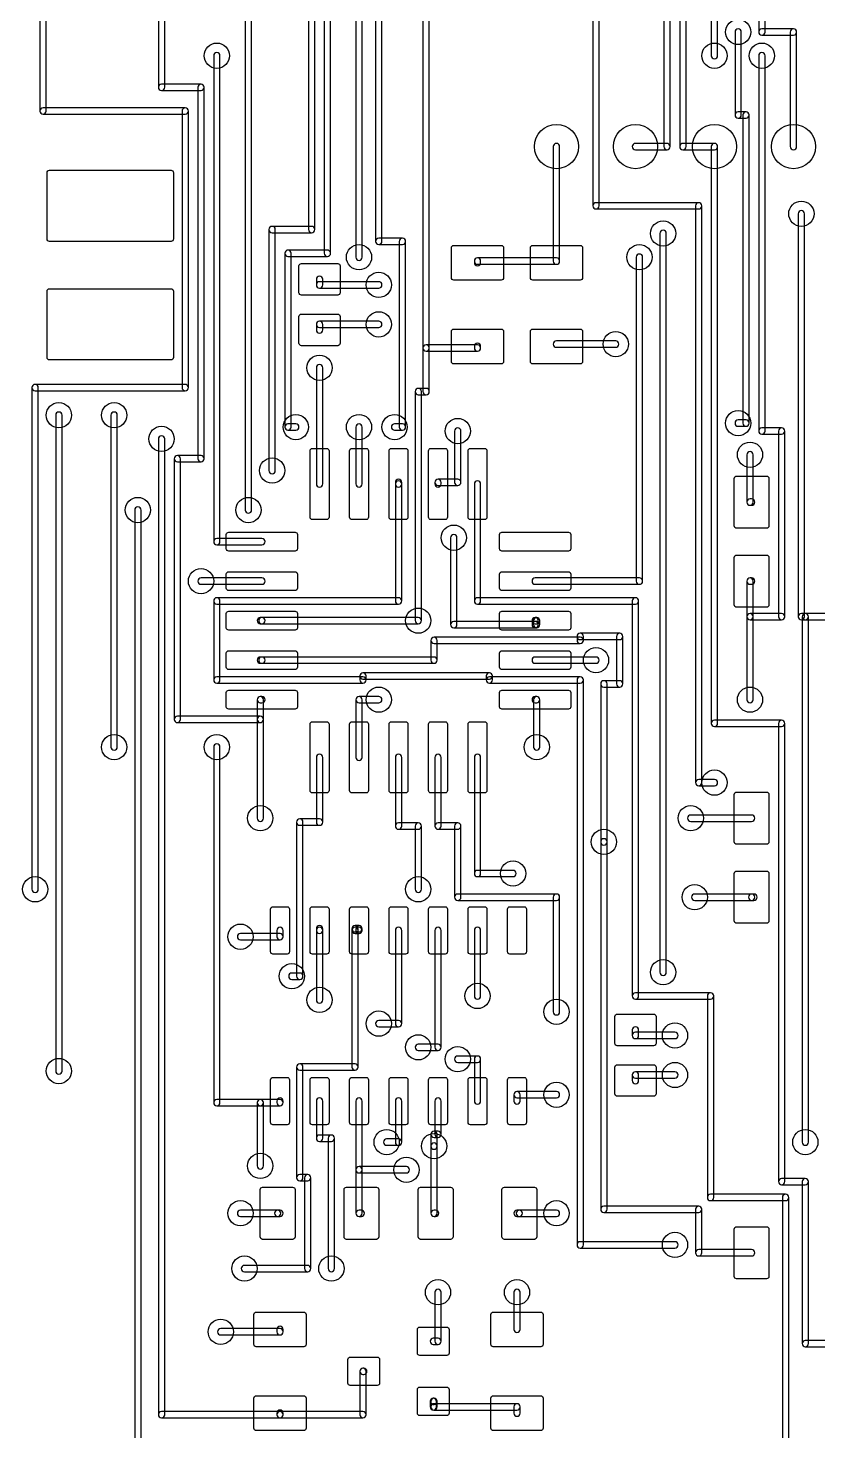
# Model space of a CAD drawing. Extents: x -76 to 77, y -191 to -76.
# Drawn here: x -11.93 to 13.47, y -159.41 to -114.31 of the extents above; entities that cross this region are included whole.
import ezdxf

# ---------------------------------------------------------------- set-up
doc = ezdxf.new("R2010")
doc.units = 0

msp = doc.modelspace()

# ---------------------------------------------------------------- linework, layer by layer
for points in [[(-1.18133, -121.678955), (-1.18133, -81.038955, 1), (-1.38458, -81.038955), (-1.38458, -121.678955, 1)], [(-0.54633, -121.170955), (-0.54633, -81.546955, 1), (-0.74958, -81.546955), (-0.74958, -121.170955, 1)], [(-2.40058, -84.340955), (-2.40058, -121.551955, 1), (-2.19733, -121.551955), (-2.19733, -84.340955, 1)], [(9.23267, -118.122955), (9.23267, -97.802955, 1), (9.02942, -97.802955), (9.02942, -118.122955, 1)], [(11.56942, -97.802955), (11.56942, -114.439955, 1), (11.77267, -114.439955), (11.77267, -97.802955, 1)], [(-4.94058, -100.342955), (-4.94058, -129.806955, 1), (-4.73733, -129.806955), (-4.73733, -100.342955, 1)], [(-2.90858, -102.882955), (-2.90858, -120.789955, 1), (-2.70533, -120.789955), (-2.70533, -102.882955, 1)], [(10.24867, -115.201955), (10.24867, -104.914955, 1), (10.04542, -104.914955), (10.04542, -115.201955, 1)], [(0.97767, -124.599955), (0.97767, -106.184955, 1), (0.77442, -106.184955), (0.77442, -124.599955, 1)], [(-7.53133, -116.217955), (-7.53133, -106.565955, 1), (-7.73458, -106.565955), (-7.73458, -116.217955, 1)], [(6.43867, -120.027955), (6.43867, -106.946955, 1), (6.23542, -106.946955), (6.23542, -120.027955, 1)], [(8.52142, -111.264955), (8.52142, -118.122955, 1), (8.72467, -118.122955), (8.72467, -111.264955, 1)], [(-11.54458, -113.042955), (-11.54458, -116.979955, 1), (-11.34133, -116.979955), (-11.34133, -113.042955, 1)], [(11.01067, -117.106955), (11.01067, -114.439955, 1), (10.80742, -114.439955), (10.80742, -117.106955, 1)], [(11.671045, -114.54158), (12.687045, -114.54158, 1), (12.687045, -114.33833), (11.671045, -114.33833, 1)], [(12.58542, -114.439955), (12.58542, -118.122955, 1), (12.78867, -118.122955), (12.78867, -114.439955, 1)], [(-5.95658, -115.201955), (-5.95658, -130.822955, 1), (-5.75333, -130.822955), (-5.75333, -115.201955, 1)], [(11.56942, -115.201955), (11.56942, -127.266955, 1), (11.77267, -127.266955), (11.77267, -115.201955, 1)], [(-6.362955, -116.11633), (-7.632955, -116.11633, 1), (-7.632955, -116.31958), (-6.362955, -116.31958, 1)], [(-6.26133, -128.155955), (-6.26133, -116.217955, 1), (-6.46458, -116.217955), (-6.46458, -128.155955, 1)], [(-11.442955, -117.08158), (-6.870955, -117.08158, 1), (-6.870955, -116.87833), (-11.442955, -116.87833, 1)], [(-6.97258, -116.979955), (-6.97258, -125.869955, 1), (-6.76933, -125.869955), (-6.76933, -116.979955, 1)], [(11.163045, -117.00533), (10.909045, -117.00533, 1), (10.909045, -117.20858), (11.163045, -117.20858, 1)], [(11.26467, -127.012955), (11.26467, -117.106955, 1), (11.06142, -117.106955), (11.06142, -127.012955, 1)], [(5.16867, -121.805955), (5.16867, -118.122955, 1), (4.96542, -118.122955), (4.96542, -121.805955, 1)], [(8.623045, -118.02133), (7.607045, -118.02133, 1), (7.607045, -118.22458), (8.623045, -118.22458, 1)], [(10.147045, -118.02133), (9.131045, -118.02133, 1), (9.131045, -118.22458), (10.147045, -118.22458, 1)], [(10.24867, -136.664955), (10.24867, -118.122955, 1), (10.04542, -118.122955), (10.04542, -136.664955, 1)], [(-11.31595, -118.96116, -0.414214), (-11.23975, -118.88496), (-7.328155, -118.88496, -0.414214), (-7.251955, -118.96116), (-7.251955, -121.094755, -0.414214), (-7.328155, -121.170955), (-11.23975, -121.170955, -0.414214), (-11.31595, -121.094755)], [(9.639045, -119.92633), (6.337045, -119.92633, 1), (6.337045, -120.12958), (9.639045, -120.12958, 1)], [(9.74067, -138.569955), (9.74067, -120.027955, 1), (9.53742, -120.027955), (9.53742, -138.569955, 1)], [(12.83942, -120.281955), (12.83942, -133.235955, 1), (13.04267, -133.235955), (13.04267, -120.281955, 1)], [(-2.806955, -120.68833), (-4.076955, -120.68833, 1), (-4.076955, -120.89158), (-2.806955, -120.89158, 1)], [(-4.17858, -120.789955), (-4.17858, -128.536955, 1), (-3.97533, -128.536955), (-3.97533, -120.789955, 1)], [(8.39442, -120.916955), (8.39442, -144.665955, 1), (8.59767, -144.665955), (8.59767, -120.916955, 1)], [(0.114045, -121.06933), (-0.647955, -121.06933, 1), (-0.647955, -121.27258), (0.11404, -121.27258, 1)], [(0.21567, -127.139955), (0.21567, -121.170955, 1), (0.01242, -121.170955), (0.01242, -127.139955, 1)], [(1.68885, -121.37416, -0.414214), (1.76505, -121.29796), (3.289045, -121.29796, -0.414214), (3.365245, -121.37416), (3.365245, -122.339355, -0.414214), (3.289045, -122.415555), (1.76505, -122.415555, -0.414214), (1.68885, -122.339355)], [(4.22885, -121.37416, -0.414214), (4.30505, -121.29796), (5.829045, -121.29796, -0.414214), (5.905245, -121.37416), (5.905245, -122.339355, -0.414214), (5.829045, -122.415555), (4.30505, -122.415555, -0.414214), (4.22885, -122.339355)], [(-2.298955, -121.45033), (-3.568955, -121.45033, 1), (-3.568955, -121.65358), (-2.298955, -121.65358, 1)], [(-3.67058, -121.551955), (-3.67058, -127.139955, 1), (-3.46733, -127.139955), (-3.46733, -121.551955, 1)], [(2.62867, -121.856755), (2.62867, -121.805955, 1), (2.42542, -121.805955), (2.42542, -121.856755, 1)], [(2.527045, -121.90758), (5.067045, -121.90758, 1), (5.067045, -121.70433), (2.527045, -121.70433, 1)], [(7.83567, -132.092955), (7.83567, -121.678955, 1), (7.63242, -121.678955), (7.63242, -132.092955, 1)], [(-3.21335, -121.95836, -0.414214), (-3.13715, -121.88216), (-1.968755, -121.88216, -0.414214), (-1.892555, -121.95836), (-1.892555, -122.821955, -0.414214), (-1.968755, -122.898155), (-3.13715, -122.898155, -0.414214), (-3.21335, -122.821955)], [(-2.45133, -122.567955), (-2.45133, -122.390155, 1), (-2.65458, -122.390155), (-2.65458, -122.567955, 1)], [(-0.647955, -122.46633), (-2.552955, -122.46633, 1), (-2.552955, -122.66958), (-0.647955, -122.66958, 1)], [(-11.31595, -122.77116, -0.414214), (-11.23975, -122.69496), (-7.328155, -122.69496, -0.414214), (-7.251955, -122.77116), (-7.251955, -124.904755, -0.414214), (-7.328155, -124.980955), (-11.23975, -124.980955, -0.414214), (-11.31595, -124.904755)], [(-3.21335, -123.58396, -0.414214), (-3.13715, -123.50776), (-1.968755, -123.50776, -0.414214), (-1.892555, -123.58396), (-1.892555, -124.447555, -0.414214), (-1.968755, -124.523755), (-3.13715, -124.523755, -0.414214), (-3.21335, -124.447555)], [(-2.45133, -124.015755), (-2.45133, -123.837955, 1), (-2.65458, -123.837955), (-2.65458, -124.015755, 1)], [(-2.552955, -123.93958), (-0.647955, -123.93958, 1), (-0.647955, -123.73633), (-2.552955, -123.73633, 1)], [(1.68885, -124.06656, -0.414214), (1.76505, -123.99036), (3.289045, -123.99036, -0.414214), (3.365245, -124.06656), (3.365245, -125.031755, -0.414214), (3.289045, -125.107955), (1.76505, -125.107955, -0.414214), (1.68885, -125.031755)], [(4.22885, -124.06656, -0.414214), (4.30505, -123.99036), (5.829045, -123.99036, -0.414214), (5.905245, -124.06656), (5.905245, -125.031755, -0.414214), (5.829045, -125.107955), (4.30505, -125.107955, -0.414214), (4.22885, -125.031755)], [(2.62867, -124.599955), (2.62867, -124.549155, 1), (2.42542, -124.549155), (2.42542, -124.599955, 1)], [(5.067045, -124.57458), (6.972045, -124.57458, 1), (6.972045, -124.37133), (5.067045, -124.37133, 1)], [(0.97767, -125.996955), (0.97767, -124.599955, 1), (0.77442, -124.599955), (0.77442, -125.996955, 1)], [(0.876045, -124.70158), (2.527045, -124.70158, 1), (2.527045, -124.49833), (0.876045, -124.49833, 1)], [(-2.45133, -128.968755), (-2.45133, -125.234955, 1), (-2.65458, -125.234955), (-2.65458, -128.968755, 1)], [(-6.870955, -125.76833), (-11.696955, -125.76833, 1), (-11.696955, -125.97158), (-6.870955, -125.97158, 1)], [(-11.79858, -125.869955), (-11.79858, -141.998955, 1), (-11.59533, -141.998955), (-11.59533, -125.869955, 1)], [(0.72367, -133.362955), (0.72367, -125.996955, 1), (0.52042, -125.996955), (0.52042, -133.362955, 1)], [(0.622045, -126.09858), (0.876045, -126.09858, 1), (0.876045, -125.89533), (0.622045, -125.89533, 1)], [(-10.83333, -147.840955), (-10.83333, -126.758955, 1), (-11.03658, -126.758955), (-11.03658, -147.840955, 1)], [(-9.05533, -137.426955), (-9.05533, -126.758955, 1), (-9.25858, -126.758955), (-9.25858, -137.426955, 1)], [(-3.568955, -127.24158), (-3.314955, -127.24158, 1), (-3.314955, -127.03833), (-3.568955, -127.03833, 1)], [(-1.38458, -127.139955), (-1.38458, -128.968755, 1), (-1.18133, -128.968755), (-1.18133, -127.139955, 1)], [(-0.139955, -127.24158), (0.114045, -127.24158, 1), (0.114045, -127.03833), (-0.139955, -127.03833, 1)], [(1.99367, -128.917955), (1.99367, -127.266955, 1), (1.79042, -127.266955), (1.79042, -128.917955, 1)], [(10.909045, -127.11458), (11.163045, -127.11458, 1), (11.163045, -126.91133), (10.909045, -126.91133, 1)], [(11.671045, -127.36858), (12.306045, -127.36858, 1), (12.306045, -127.16533), (11.671045, -127.16533, 1)], [(12.20442, -127.266955), (12.20442, -133.235955, 1), (12.40767, -133.235955), (12.40767, -127.266955, 1)], [(-7.73458, -127.520955), (-7.73458, -158.889955, 1), (-7.53133, -158.889955), (-7.53133, -127.520955, 1)], [(-7.02333, -136.537955), (-7.02333, -128.155955, 1), (-7.22658, -128.155955), (-7.22658, -136.537955, 1)], [(-7.124955, -128.25758), (-6.362955, -128.25758, 1), (-6.362955, -128.05433), (-7.124955, -128.05433, 1)], [(-2.85775, -127.90196, -0.414214), (-2.78155, -127.82576), (-2.324355, -127.82576, -0.414214), (-2.248155, -127.90196), (-2.248155, -130.035555, -0.414214), (-2.324355, -130.111755), (-2.78155, -130.111755, -0.414214), (-2.85775, -130.035555)], [(-1.58775, -127.90196, -0.414214), (-1.51155, -127.82576), (-1.054355, -127.82576, -0.414214), (-0.978155, -127.90196), (-0.978155, -130.035555, -0.414214), (-1.054355, -130.111755), (-1.51155, -130.111755, -0.414214), (-1.58775, -130.035555)], [(-0.31775, -127.90196, -0.414214), (-0.24155, -127.82576), (0.215645, -127.82576, -0.414214), (0.291845, -127.90196), (0.291845, -130.035555, -0.414214), (0.215645, -130.111755), (-0.24155, -130.111755, -0.414214), (-0.31775, -130.035555)], [(0.95225, -127.90196, -0.414214), (1.02845, -127.82576), (1.485645, -127.82576, -0.414214), (1.561845, -127.90196), (1.561845, -130.035555, -0.414214), (1.485645, -130.111755), (1.02845, -130.111755, -0.414214), (0.95225, -130.035555)], [(2.22225, -127.90196, -0.414214), (2.29845, -127.82576), (2.755645, -127.82576, -0.414214), (2.831845, -127.90196), (2.831845, -130.035555, -0.414214), (2.755645, -130.111755), (2.29845, -130.111755, -0.414214), (2.22225, -130.035555)], [(11.39167, -129.552955), (11.39167, -128.028955, 1), (11.18842, -128.028955), (11.18842, -129.552955, 1)], [(0.08867, -128.968755), (0.08867, -128.917955, 1), (-0.11458, -128.917955), (-0.11458, -128.968755, 1)], [(0.08867, -132.727955), (0.08867, -128.968755, 1), (-0.11458, -128.968755), (-0.11458, -132.727955, 1)], [(1.35867, -128.968755), (1.35867, -128.917955, 1), (1.15542, -128.917955), (1.15542, -128.968755, 1)], [(1.257045, -129.01958), (1.892045, -129.01958, 1), (1.892045, -128.81633), (1.257045, -128.81633, 1)], [(2.42542, -128.968755), (2.42542, -132.727955, 1), (2.62867, -132.727955), (2.62867, -128.968755, 1)], [(10.78205, -128.79096, -0.414214), (10.85825, -128.71476), (11.823445, -128.71476, -0.414214), (11.899645, -128.79096), (11.899645, -130.314955, -0.414214), (11.823445, -130.391155), (10.85825, -130.391155, -0.414214), (10.78205, -130.314955)], [(-8.49658, -129.806955), (-8.49658, -163.715955, 1), (-8.29333, -163.715955), (-8.29333, -129.806955, 1)], [(11.340845, -129.45133), (11.290045, -129.45133, 1), (11.290045, -129.65458), (11.340845, -129.65458, 1)], [(-5.854955, -130.92458), (-4.407155, -130.92458, 1), (-4.407155, -130.72133), (-5.854955, -130.72133, 1)], [(-5.55015, -130.59436, -0.414214), (-5.47395, -130.51816), (-3.340355, -130.51816, -0.414214), (-3.264155, -130.59436), (-3.264155, -131.051555, -0.414214), (-3.340355, -131.127755), (-5.47395, -131.127755, -0.414214), (-5.55015, -131.051555)], [(1.66342, -130.695955), (1.66342, -133.489955, 1), (1.86667, -133.489955), (1.86667, -130.695955, 1)], [(3.23825, -130.59436, -0.414214), (3.31445, -130.51816), (5.448045, -130.51816, -0.414214), (5.524245, -130.59436), (5.524245, -131.051555, -0.414214), (5.448045, -131.127755), (3.31445, -131.127755, -0.414214), (3.23825, -131.051555)], [(10.78205, -131.33096, -0.414214), (10.85825, -131.25476), (11.823445, -131.25476, -0.414214), (11.899645, -131.33096), (11.899645, -132.854955, -0.414214), (11.823445, -132.931155), (10.85825, -132.931155, -0.414214), (10.78205, -132.854955)], [(-6.362955, -132.19458), (-4.407155, -132.19458, 1), (-4.407155, -131.99133), (-6.362955, -131.99133, 1)], [(-5.55015, -131.86436, -0.414214), (-5.47395, -131.78816), (-3.340355, -131.78816, -0.414214), (-3.264155, -131.86436), (-3.264155, -132.321555, -0.414214), (-3.340355, -132.397755), (-5.47395, -132.397755, -0.414214), (-5.55015, -132.321555)], [(3.23825, -131.86436, -0.414214), (3.31445, -131.78816), (5.448045, -131.78816, -0.414214), (5.524245, -131.86436), (5.524245, -132.321555, -0.414214), (5.448045, -132.397755), (3.31445, -132.397755, -0.414214), (3.23825, -132.321555)], [(4.381245, -132.19458), (7.734045, -132.19458, 1), (7.734045, -131.99133), (4.381245, -131.99133, 1)], [(11.39167, -133.235955), (11.39167, -132.092955, 1), (11.18842, -132.092955), (11.18842, -133.235955, 1)], [(11.290045, -132.19458), (11.340845, -132.19458, 1), (11.340845, -131.99133), (11.290045, -131.99133, 1)], [(-5.75333, -135.267955), (-5.75333, -132.727955, 1), (-5.95658, -132.727955), (-5.95658, -135.267955, 1)], [(-5.854955, -132.82958), (-0.012955, -132.82958, 1), (-0.012955, -132.62633), (-5.854955, -132.62633, 1)], [(2.527045, -132.82958), (7.607045, -132.82958, 1), (7.607045, -132.62633), (2.527045, -132.62633, 1)], [(7.50542, -132.727955), (7.50542, -145.427955, 1), (7.70867, -145.427955), (7.70867, -132.727955, 1)], [(-5.55015, -133.13436, -0.414214), (-5.47395, -133.05816), (-3.340355, -133.05816, -0.414214), (-3.264155, -133.13436), (-3.264155, -133.591555, -0.414214), (-3.340355, -133.667755), (-5.47395, -133.667755, -0.414214), (-5.55015, -133.591555)], [(-4.457955, -133.46458), (-4.407155, -133.46458, 1), (-4.407155, -133.26133), (-4.457955, -133.26133, 1)], [(-4.407155, -133.46458), (0.622045, -133.46458, 1), (0.622045, -133.26133), (-4.407155, -133.26133, 1)], [(1.765045, -133.59158), (4.381245, -133.59158, 1), (4.381245, -133.38833), (1.765045, -133.38833, 1)], [(3.23825, -133.13436, -0.414214), (3.31445, -133.05816), (5.448045, -133.05816, -0.414214), (5.524245, -133.13436), (5.524245, -133.591555, -0.414214), (5.448045, -133.667755), (3.31445, -133.667755, -0.414214), (3.23825, -133.591555)], [(4.432045, -133.26133), (4.381245, -133.26133, 1), (4.381245, -133.46458), (4.432045, -133.46458, 1)], [(4.27962, -133.362955), (4.27962, -133.489955, 1), (4.48287, -133.489955), (4.48287, -133.362955, 1)], [(4.381245, -133.59158), (4.432045, -133.59158, 1), (4.432045, -133.38833), (4.381245, -133.38833, 1)], [(4.53367, -133.489955), (4.53367, -133.362955, 1), (4.33042, -133.362955), (4.33042, -133.489955, 1)], [(12.306045, -133.13433), (11.290045, -133.13433, 1), (11.290045, -133.33758), (12.306045, -133.33758, 1)], [(11.18842, -133.235955), (11.18842, -135.902955, 1), (11.39167, -135.902955), (11.39167, -133.235955, 1)], [(12.941045, -133.33758), (13.068045, -133.33758, 1), (13.068045, -133.13433), (12.941045, -133.13433, 1)], [(13.068045, -133.33758), (14.973045, -133.33758, 1), (14.973045, -133.13433), (13.068045, -133.13433, 1)], [(12.96642, -133.235955), (12.96642, -150.126955, 1), (13.16967, -150.126955), (13.16967, -133.235955, 1)], [(5.829045, -133.89633), (1.130045, -133.89633, 1), (1.130045, -134.09958), (5.829045, -134.09958, 1)], [(1.02842, -133.997955), (1.02842, -134.632955, 1), (1.23167, -134.632955), (1.23167, -133.997955, 1)], [(7.099045, -133.76933), (5.829045, -133.76933, 1), (5.829045, -133.97258), (7.099045, -133.97258, 1)], [(5.72742, -133.870955), (5.72742, -133.997955, 1), (5.93067, -133.997955), (5.93067, -133.870955, 1)], [(7.20067, -135.394955), (7.20067, -133.870955, 1), (6.99742, -133.870955), (6.99742, -135.394955, 1)], [(-5.55015, -134.40436, -0.414214), (-5.47395, -134.32816), (-3.340355, -134.32816, -0.414214), (-3.264155, -134.40436), (-3.264155, -134.861555, -0.414214), (-3.340355, -134.937755), (-5.47395, -134.937755, -0.414214), (-5.55015, -134.861555)], [(3.23825, -134.40436, -0.414214), (3.31445, -134.32816), (5.448045, -134.32816, -0.414214), (5.524245, -134.40436), (5.524245, -134.861555, -0.414214), (5.448045, -134.937755), (3.31445, -134.937755, -0.414214), (3.23825, -134.861555)], [(-4.407155, -134.53133), (-4.457955, -134.53133, 1), (-4.457955, -134.73458), (-4.407155, -134.73458, 1)], [(1.130045, -134.53133), (-4.407155, -134.53133, 1), (-4.407155, -134.73458), (1.130045, -134.73458, 1)], [(4.381245, -134.73458), (6.337045, -134.73458, 1), (6.337045, -134.53133), (4.381245, -134.53133, 1)], [(-1.155955, -135.16633), (-5.854955, -135.16633, 1), (-5.854955, -135.36958), (-1.155955, -135.36958, 1)], [(2.908045, -135.03933), (-1.155955, -135.03933, 1), (-1.155955, -135.24258), (2.908045, -135.24258, 1)], [(-1.25758, -135.140955), (-1.25758, -135.267955, 1), (-1.05433, -135.267955), (-1.05433, -135.140955, 1)], [(3.00967, -135.267955), (3.00967, -135.140955, 1), (2.80642, -135.140955), (2.80642, -135.267955, 1)], [(5.829045, -135.16633), (2.908045, -135.16633, 1), (2.908045, -135.36958), (5.829045, -135.36958, 1)], [(5.93067, -153.428955), (5.93067, -135.267955, 1), (5.72742, -135.267955), (5.72742, -153.428955, 1)], [(-5.55015, -135.67436, -0.414214), (-5.47395, -135.59816), (-3.340355, -135.59816, -0.414214), (-3.264155, -135.67436), (-3.264155, -136.131555, -0.414214), (-3.340355, -136.207755), (-5.47395, -136.207755, -0.414214), (-5.55015, -136.131555)], [(3.23825, -135.67436, -0.414214), (3.31445, -135.59816), (5.448045, -135.59816, -0.414214), (5.524245, -135.67436), (5.524245, -136.131555, -0.414214), (5.448045, -136.207755), (3.31445, -136.207755, -0.414214), (3.23825, -136.131555)], [(6.69267, -140.474955), (6.69267, -135.394955, 1), (6.48942, -135.394955), (6.48942, -140.474955, 1)], [(6.591045, -135.49658), (7.099045, -135.49658, 1), (7.099045, -135.29333), (6.591045, -135.29333, 1)], [(-4.407155, -135.80133), (-4.457955, -135.80133, 1), (-4.457955, -136.00458), (-4.407155, -136.00458, 1)], [(-4.55958, -135.902955), (-4.55958, -136.537955, 1), (-4.35633, -136.537955), (-4.35633, -135.902955, 1)], [(-1.18133, -137.757155), (-1.18133, -135.902955, 1), (-1.38458, -135.902955), (-1.38458, -137.757155, 1)], [(-1.282955, -136.00458), (-0.647955, -136.00458, 1), (-0.647955, -135.80133), (-1.282955, -135.80133, 1)], [(4.381245, -136.00458), (4.432045, -136.00458, 1), (4.432045, -135.80133), (4.381245, -135.80133, 1)], [(4.33042, -135.902955), (4.33042, -137.426955, 1), (4.53367, -137.426955), (4.53367, -135.902955, 1)], [(-4.457955, -136.43633), (-7.124955, -136.43633, 1), (-7.124955, -136.63958), (-4.457955, -136.63958, 1)], [(-4.55958, -136.537955), (-4.55958, -139.712955, 1), (-4.35633, -139.712955), (-4.35633, -136.537955, 1)], [(-2.85775, -136.69036, -0.414214), (-2.78155, -136.61416), (-2.324355, -136.61416, -0.414214), (-2.248155, -136.69036), (-2.248155, -138.823955, -0.414214), (-2.324355, -138.900155), (-2.78155, -138.900155, -0.414214), (-2.85775, -138.823955)], [(-1.58775, -136.69036, -0.414214), (-1.51155, -136.61416), (-1.054355, -136.61416, -0.414214), (-0.978155, -136.69036), (-0.978155, -138.823955, -0.414214), (-1.054355, -138.900155), (-1.51155, -138.900155, -0.414214), (-1.58775, -138.823955)], [(-0.31775, -136.69036, -0.414214), (-0.24155, -136.61416), (0.215645, -136.61416, -0.414214), (0.291845, -136.69036), (0.291845, -138.823955, -0.414214), (0.215645, -138.900155), (-0.24155, -138.900155, -0.414214), (-0.31775, -138.823955)], [(0.95225, -136.69036, -0.414214), (1.02845, -136.61416), (1.485645, -136.61416, -0.414214), (1.561845, -136.69036), (1.561845, -138.823955, -0.414214), (1.485645, -138.900155), (1.02845, -138.900155, -0.414214), (0.95225, -138.823955)], [(2.22225, -136.69036, -0.414214), (2.29845, -136.61416), (2.755645, -136.61416, -0.414214), (2.831845, -136.69036), (2.831845, -138.823955, -0.414214), (2.755645, -138.900155), (2.29845, -138.900155, -0.414214), (2.22225, -138.823955)], [(12.306045, -136.56333), (10.147045, -136.56333, 1), (10.147045, -136.76658), (12.306045, -136.76658, 1)], [(12.40767, -151.396955), (12.40767, -136.664955, 1), (12.20442, -136.664955), (12.20442, -151.396955, 1)], [(-5.75333, -148.856955), (-5.75333, -137.426955, 1), (-5.95658, -137.426955), (-5.95658, -148.856955, 1)], [(-2.65458, -137.757155), (-2.65458, -139.839955, 1), (-2.45133, -139.839955), (-2.45133, -137.757155, 1)], [(-0.11458, -137.757155), (-0.11458, -139.966955, 1), (0.08867, -139.966955), (0.08867, -137.757155, 1)], [(1.35867, -139.966955), (1.35867, -137.757155, 1), (1.15542, -137.757155), (1.15542, -139.966955, 1)], [(2.42542, -137.757155), (2.42542, -141.490955, 1), (2.62867, -141.490955), (2.62867, -137.757155, 1)], [(10.147045, -138.46833), (9.639045, -138.46833, 1), (9.639045, -138.67158), (10.147045, -138.67158, 1)], [(10.78205, -138.95096, -0.414214), (10.85825, -138.87476), (11.823445, -138.87476, -0.414214), (11.899645, -138.95096), (11.899645, -140.474955, -0.414214), (11.823445, -140.551155), (10.85825, -140.551155, -0.414214), (10.78205, -140.474955)], [(-2.552955, -139.73833), (-3.187955, -139.73833, 1), (-3.187955, -139.94158), (-2.552955, -139.94158, 1)], [(-3.28958, -139.839955), (-3.28958, -144.792955, 1), (-3.08633, -144.792955), (-3.08633, -139.839955, 1)], [(11.340845, -139.61133), (9.385045, -139.61133, 1), (9.385045, -139.81458), (11.340845, -139.81458, 1)], [(-0.012955, -140.06858), (0.622045, -140.06858, 1), (0.622045, -139.86533), (-0.012955, -139.86533, 1)], [(0.52042, -139.966955), (0.52042, -141.998955, 1), (0.72367, -141.998955), (0.72367, -139.966955, 1)], [(1.892045, -139.86533), (1.257045, -139.86533, 1), (1.257045, -140.06858), (1.892045, -140.06858, 1)], [(1.99367, -142.252955), (1.99367, -139.966955, 1), (1.79042, -139.966955), (1.79042, -142.252955, 1)], [(6.69267, -152.285955), (6.69267, -140.474955, 1), (6.48942, -140.474955), (6.48942, -152.285955, 1)], [(2.527045, -141.59258), (3.670045, -141.59258, 1), (3.670045, -141.38933), (2.527045, -141.38933, 1)], [(10.78205, -141.49096, -0.414214), (10.85825, -141.41476), (11.823445, -141.41476, -0.414214), (11.899645, -141.49096), (11.899645, -143.014955, -0.414214), (11.823445, -143.091155), (10.85825, -143.091155, -0.414214), (10.78205, -143.014955)], [(5.067045, -142.15133), (1.892045, -142.15133, 1), (1.892045, -142.35458), (5.067045, -142.35458, 1)], [(5.16867, -145.935955), (5.16867, -142.252955, 1), (4.96542, -142.252955), (4.96542, -145.935955, 1)], [(9.512045, -142.35458), (11.340845, -142.35458, 1), (11.340845, -142.15133), (9.512045, -142.15133, 1)], [(11.340845, -142.35458), (11.417045, -142.35458, 1), (11.417045, -142.15133), (11.340845, -142.15133, 1)], [(-4.12775, -142.63396, -0.414214), (-4.05155, -142.55776), (-3.594355, -142.55776, -0.414214), (-3.518155, -142.63396), (-3.518155, -144.005555, -0.414214), (-3.594355, -144.081755), (-4.05155, -144.081755, -0.414214), (-4.12775, -144.005555)], [(-2.85775, -142.63396, -0.414214), (-2.78155, -142.55776), (-2.324355, -142.55776, -0.414214), (-2.248155, -142.63396), (-2.248155, -144.005555, -0.414214), (-2.324355, -144.081755), (-2.78155, -144.081755, -0.414214), (-2.85775, -144.005555)], [(-1.58775, -142.63396, -0.414214), (-1.51155, -142.55776), (-1.054355, -142.55776, -0.414214), (-0.978155, -142.63396), (-0.978155, -144.005555, -0.414214), (-1.054355, -144.081755), (-1.51155, -144.081755, -0.414214), (-1.58775, -144.005555)], [(-0.31775, -142.63396, -0.414214), (-0.24155, -142.55776), (0.215645, -142.55776, -0.414214), (0.291845, -142.63396), (0.291845, -144.005555, -0.414214), (0.215645, -144.081755), (-0.24155, -144.081755, -0.414214), (-0.31775, -144.005555)], [(0.95225, -142.63396, -0.414214), (1.02845, -142.55776), (1.485645, -142.55776, -0.414214), (1.561845, -142.63396), (1.561845, -144.005555, -0.414214), (1.485645, -144.081755), (1.02845, -144.081755, -0.414214), (0.95225, -144.005555)], [(2.22225, -142.63396, -0.414214), (2.29845, -142.55776), (2.755645, -142.55776, -0.414214), (2.831845, -142.63396), (2.831845, -144.005555, -0.414214), (2.755645, -144.081755), (2.29845, -144.081755, -0.414214), (2.22225, -144.005555)], [(3.49225, -142.63396, -0.414214), (3.56845, -142.55776), (4.025645, -142.55776, -0.414214), (4.101845, -142.63396), (4.101845, -144.005555, -0.414214), (4.025645, -144.081755), (3.56845, -144.081755, -0.414214), (3.49225, -144.005555)], [(-3.72133, -143.522955), (-3.72133, -143.319755, 1), (-3.92458, -143.319755), (-3.92458, -143.522955, 1)], [(-2.45133, -143.319755), (-2.45133, -143.268955, 1), (-2.65458, -143.268955), (-2.65458, -143.319755, 1)], [(-2.45133, -145.554955), (-2.45133, -143.319755, 1), (-2.65458, -143.319755), (-2.65458, -145.554955, 1)], [(-1.30833, -143.319755), (-1.30833, -143.268955, 1), (-1.51158, -143.268955), (-1.51158, -143.319755, 1)], [(-1.409955, -143.37058), (-1.282955, -143.37058, 1), (-1.282955, -143.16733), (-1.409955, -143.16733, 1)], [(-1.30833, -147.713955), (-1.30833, -143.319755, 1), (-1.51158, -143.319755), (-1.51158, -147.713955, 1)], [(-1.282955, -143.21813), (-1.409955, -143.21813, 1), (-1.409955, -143.42138), (-1.282955, -143.42138, 1)], [(-1.38458, -143.268955), (-1.38458, -143.319755, 1), (-1.18133, -143.319755), (-1.18133, -143.268955, 1)], [(-0.11458, -143.319755), (-0.11458, -146.316955, 1), (0.08867, -146.316955), (0.08867, -143.319755, 1)], [(1.15542, -143.319755), (1.15542, -147.078955, 1), (1.35867, -147.078955), (1.35867, -143.319755, 1)], [(2.62867, -145.427955), (2.62867, -143.319755, 1), (2.42542, -143.319755), (2.42542, -145.427955, 1)], [(-5.092955, -143.62458), (-3.822955, -143.62458, 1), (-3.822955, -143.42133), (-5.092955, -143.42133, 1)], [(-3.187955, -144.69133), (-3.441955, -144.69133, 1), (-3.441955, -144.89458), (-3.187955, -144.89458, 1)], [(7.607045, -145.52958), (10.020045, -145.52958, 1), (10.020045, -145.32633), (7.607045, -145.32633, 1)], [(9.91842, -145.427955), (9.91842, -151.904955, 1), (10.12167, -151.904955), (10.12167, -145.427955, 1)], [(6.94665, -146.08836, -0.414214), (7.02285, -146.01216), (8.191245, -146.01216, -0.414214), (8.267445, -146.08836), (8.267445, -146.951955, -0.414214), (8.191245, -147.028155), (7.02285, -147.028155, -0.414214), (6.94665, -146.951955)], [(-0.01295, -146.21533), (-0.647955, -146.21533, 1), (-0.647955, -146.41858), (-0.012955, -146.41858, 1)], [(7.50542, -146.520155), (7.50542, -146.697955, 1), (7.70867, -146.697955), (7.70867, -146.520155, 1)], [(1.257045, -146.97733), (0.622045, -146.97733, 1), (0.622045, -147.18058), (1.257045, -147.18058, 1)], [(7.607045, -146.79958), (8.877045, -146.79958, 1), (8.877045, -146.59633), (7.607045, -146.59633, 1)], [(2.527045, -147.35833), (1.892045, -147.35833, 1), (1.892045, -147.56158), (2.527045, -147.56158, 1)], [(2.62867, -148.806155), (2.62867, -147.459955, 1), (2.42542, -147.459955), (2.42542, -148.806155, 1)], [(-3.08633, -151.269955), (-3.08633, -147.713955, 1), (-3.28958, -147.713955), (-3.28958, -151.269955, 1)], [(-3.187955, -147.81558), (-1.409955, -147.81558, 1), (-1.409955, -147.61233), (-3.187955, -147.61233, 1)], [(6.94665, -147.71396, -0.414214), (7.02285, -147.63776), (8.191245, -147.63776, -0.414214), (8.267445, -147.71396), (8.267445, -148.577555, -0.414214), (8.191245, -148.653755), (7.02285, -148.653755, -0.414214), (6.94665, -148.577555)], [(8.877045, -147.86633), (7.607045, -147.86633, 1), (7.607045, -148.06958), (8.877045, -148.06958, 1)], [(7.50542, -147.967955), (7.50542, -148.145755, 1), (7.70867, -148.145755), (7.70867, -147.967955, 1)], [(-4.12775, -148.12036, -0.414214), (-4.05155, -148.04416), (-3.594355, -148.04416, -0.414214), (-3.518155, -148.12036), (-3.518155, -149.491955, -0.414214), (-3.594355, -149.568155), (-4.05155, -149.568155, -0.414214), (-4.12775, -149.491955)], [(-2.85775, -148.12036, -0.414214), (-2.78155, -148.04416), (-2.324355, -148.04416, -0.414214), (-2.248155, -148.12036), (-2.248155, -149.491955, -0.414214), (-2.324355, -149.568155), (-2.78155, -149.568155, -0.414214), (-2.85775, -149.491955)], [(-1.58775, -148.12036, -0.414214), (-1.51155, -148.04416), (-1.054355, -148.04416, -0.414214), (-0.978155, -148.12036), (-0.978155, -149.491955, -0.414214), (-1.054355, -149.568155), (-1.51155, -149.568155, -0.414214), (-1.58775, -149.491955)], [(-0.31775, -148.12036, -0.414214), (-0.24155, -148.04416), (0.215645, -148.04416, -0.414214), (0.291845, -148.12036), (0.291845, -149.491955, -0.414214), (0.215645, -149.568155), (-0.24155, -149.568155, -0.414214), (-0.31775, -149.491955)], [(0.95225, -148.12036, -0.414214), (1.02845, -148.04416), (1.485645, -148.04416, -0.414214), (1.561845, -148.12036), (1.561845, -149.491955, -0.414214), (1.485645, -149.568155), (1.02845, -149.568155, -0.414214), (0.95225, -149.491955)], [(2.22225, -148.12036, -0.414214), (2.29845, -148.04416), (2.755645, -148.04416, -0.414214), (2.831845, -148.12036), (2.831845, -149.491955, -0.414214), (2.755645, -149.568155), (2.29845, -149.568155, -0.414214), (2.22225, -149.491955)], [(3.49225, -148.12036, -0.414214), (3.56845, -148.04416), (4.025645, -148.04416, -0.414214), (4.101845, -148.12036), (4.101845, -149.491955, -0.414214), (4.025645, -149.568155), (3.56845, -149.568155, -0.414214), (3.49225, -149.491955)], [(-4.457955, -148.75533), (-5.854955, -148.75533, 1), (-5.854955, -148.95858), (-4.457955, -148.95858, 1)], [(-4.35633, -150.888955), (-4.35633, -148.856955, 1), (-4.55958, -148.856955), (-4.55958, -150.888955, 1)], [(-3.822955, -148.75533), (-4.457955, -148.75533, 1), (-4.457955, -148.95858), (-3.822955, -148.95858, 1)], [(-3.92458, -148.806155), (-3.92458, -148.856955, 1), (-3.72133, -148.856955), (-3.72133, -148.806155, 1)], [(-2.45133, -149.999955), (-2.45133, -148.806155, 1), (-2.65458, -148.806155), (-2.65458, -149.999955, 1)], [(-1.18133, -151.015955), (-1.18133, -148.806155, 1), (-1.38458, -148.806155), (-1.38458, -151.015955, 1)], [(-0.11458, -148.806155), (-0.11458, -150.126955, 1), (0.08867, -150.126955), (0.08867, -148.806155, 1)], [(1.15542, -148.806155), (1.15542, -149.872955, 1), (1.35867, -149.872955), (1.35867, -148.806155, 1)], [(5.067045, -148.50133), (3.797045, -148.50133, 1), (3.797045, -148.70458), (5.067045, -148.70458, 1)], [(3.69542, -148.602955), (3.69542, -148.806155, 1), (3.89867, -148.806155), (3.89867, -148.602955, 1)], [(-2.171955, -149.89833), (-2.552955, -149.89833, 1), (-2.552955, -150.10158), (-2.171955, -150.10158, 1)], [(-2.07033, -154.190955), (-2.07033, -149.999955, 1), (-2.27358, -149.999955), (-2.27358, -154.190955, 1)], [(-0.01295, -150.02533), (-0.393955, -150.02533, 1), (-0.393955, -150.22858), (-0.012955, -150.22858, 1)], [(1.257045, -149.77133), (1.130045, -149.77133, 1), (1.130045, -149.97458), (1.257045, -149.97458, 1)], [(1.02842, -149.872955), (1.02842, -150.253955, 1), (1.23167, -150.253955), (1.23167, -149.872955, 1)], [(1.02842, -150.253955), (1.02842, -152.412955, 1), (1.23167, -152.412955), (1.23167, -150.253955, 1)], [(0.241045, -150.91433), (-1.282955, -150.91433, 1), (-1.282955, -151.11758), (0.241045, -151.11758, 1)], [(-1.38458, -151.015955), (-1.38458, -152.412955, 1), (-1.18133, -152.412955), (-1.18133, -151.015955, 1)], [(-2.933955, -151.16833), (-3.187955, -151.16833, 1), (-3.187955, -151.37158), (-2.933955, -151.37158, 1)], [(-2.83233, -154.190955), (-2.83233, -151.269955, 1), (-3.03558, -151.269955), (-3.03558, -154.190955, 1)], [(13.068045, -151.29533), (12.306045, -151.29533, 1), (12.306045, -151.49858), (13.068045, -151.49858, 1)], [(13.16967, -156.603955), (13.16967, -151.396955, 1), (12.96642, -151.396955), (12.96642, -156.603955, 1)], [(-4.45795, -151.65096, -0.414214), (-4.38175, -151.57476), (-3.416555, -151.57476, -0.414214), (-3.340355, -151.65096), (-3.340355, -153.174955, -0.414214), (-3.416555, -153.251155), (-4.38175, -153.251155, -0.414214), (-4.45795, -153.174955)], [(-1.76555, -151.65096, -0.414214), (-1.68935, -151.57476), (-0.724155, -151.57476, -0.414214), (-0.647955, -151.65096), (-0.647955, -153.174955, -0.414214), (-0.724155, -153.251155), (-1.68935, -153.251155, -0.414214), (-1.76555, -153.174955)], [(0.62205, -151.65096, -0.414214), (0.69825, -151.57476), (1.663445, -151.57476, -0.414214), (1.739645, -151.65096), (1.739645, -153.174955, -0.414214), (1.663445, -153.251155), (0.69825, -153.251155, -0.414214), (0.62205, -153.174955)], [(3.31445, -151.65096, -0.414214), (3.39065, -151.57476), (4.355845, -151.57476, -0.414214), (4.432045, -151.65096), (4.432045, -153.174955, -0.414214), (4.355845, -153.251155), (3.39065, -153.251155, -0.414214), (3.31445, -153.174955)], [(10.020045, -152.00658), (12.433045, -152.00658, 1), (12.433045, -151.80333), (10.020045, -151.80333, 1)], [(12.33142, -151.904955), (12.33142, -162.953955, 1), (12.53467, -162.953955), (12.53467, -151.904955, 1)], [(-5.092955, -152.51458), (-3.899155, -152.51458, 1), (-3.899155, -152.31133), (-5.092955, -152.31133, 1)], [(-3.899155, -152.51458), (-3.822955, -152.51458, 1), (-3.822955, -152.31133), (-3.899155, -152.31133, 1)], [(-1.282955, -152.51458), (-1.206755, -152.51458, 1), (-1.206755, -152.31133), (-1.282955, -152.31133, 1)], [(1.130045, -152.51458), (1.180845, -152.51458, 1), (1.180845, -152.31133), (1.130045, -152.31133, 1)], [(3.797045, -152.51458), (3.873245, -152.51458, 1), (3.873245, -152.31133), (3.797045, -152.31133, 1)], [(3.873245, -152.51458), (5.067045, -152.51458, 1), (5.067045, -152.31133), (3.873245, -152.31133, 1)], [(9.639045, -152.18433), (6.591045, -152.18433, 1), (6.591045, -152.38758), (9.639045, -152.38758, 1)], [(9.74067, -153.682955), (9.74067, -152.285955, 1), (9.53742, -152.285955), (9.53742, -153.682955, 1)], [(10.78205, -152.92096, -0.414214), (10.85825, -152.84476), (11.823445, -152.84476, -0.414214), (11.899645, -152.92096), (11.899645, -154.444955, -0.414214), (11.823445, -154.521155), (10.85825, -154.521155, -0.414214), (10.78205, -154.444955)], [(8.877045, -153.32733), (5.829045, -153.32733, 1), (5.829045, -153.53058), (8.877045, -153.53058, 1)], [(11.340845, -153.58133), (9.639045, -153.58133, 1), (9.639045, -153.78458), (11.340845, -153.78458, 1)], [(-4.965955, -154.29258), (-2.933955, -154.29258, 1), (-2.933955, -154.08933), (-4.965955, -154.08933, 1)], [(1.15542, -154.952955), (1.15542, -156.527755, 1), (1.35867, -156.527755), (1.35867, -154.952955, 1)], [(3.69542, -154.952955), (3.69542, -156.146755, 1), (3.89867, -156.146755), (3.89867, -154.952955, 1)], [(-4.66115, -155.66416, -0.414214), (-4.58495, -155.58796), (-3.060955, -155.58796, -0.414214), (-2.984755, -155.66416), (-2.984755, -156.629355, -0.414214), (-3.060955, -156.705555), (-4.58495, -156.705555, -0.414214), (-4.66115, -156.629355)], [(2.95885, -155.66416, -0.414214), (3.03505, -155.58796), (4.559045, -155.58796, -0.414214), (4.635245, -155.66416), (4.635245, -156.629355, -0.414214), (4.559045, -156.705555), (3.03505, -156.705555, -0.414214), (2.95885, -156.629355)], [(-3.822955, -156.12133), (-5.727955, -156.12133, 1), (-5.727955, -156.32458), (-3.822955, -156.32458, 1)], [(-3.92458, -156.146755), (-3.92458, -156.222955, 1), (-3.72133, -156.222955), (-3.72133, -156.146755, 1)], [(0.59665, -156.14676, -0.414214), (0.67285, -156.07056), (1.536445, -156.07056, -0.414214), (1.612645, -156.14676), (1.612645, -156.908755, -0.414214), (1.536445, -156.984955), (0.67285, -156.984955, -0.414214), (0.59665, -156.908755)], [(1.257045, -156.42613), (1.104645, -156.42613, 1), (1.104645, -156.62938), (1.257045, -156.62938, 1)], [(19.672045, -156.50233), (13.068045, -156.50233, 1), (13.068045, -156.70558), (19.672045, -156.70558, 1)], [(-1.63855, -157.11196, -0.414214), (-1.56235, -157.03576), (-0.698755, -157.03576, -0.414214), (-0.622555, -157.11196), (-0.622555, -157.873955, -0.414214), (-0.698755, -157.950155), (-1.56235, -157.950155, -0.414214), (-1.63855, -157.873955)], [(-1.05433, -158.889955), (-1.05433, -157.492955, 1), (-1.25758, -157.492955), (-1.25758, -158.889955, 1)], [(-1.155955, -157.59458), (-1.130555, -157.59458, 1), (-1.130555, -157.39133), (-1.155955, -157.39133, 1)], [(-4.66115, -158.35656, -0.414214), (-4.58495, -158.28036), (-3.060955, -158.28036, -0.414214), (-2.984755, -158.35656), (-2.984755, -159.321755, -0.414214), (-3.060955, -159.397955), (-4.58495, -159.397955, -0.414214), (-4.66115, -159.321755)], [(0.59665, -158.07716, -0.414214), (0.67285, -158.00096), (1.536445, -158.00096, -0.414214), (1.612645, -158.07716), (1.612645, -158.839155, -0.414214), (1.536445, -158.915355), (0.67285, -158.915355, -0.414214), (0.59665, -158.839155)], [(2.95885, -158.35656, -0.414214), (3.03505, -158.28036), (4.559045, -158.28036, -0.414214), (4.635245, -158.35656), (4.635245, -159.321755, -0.414214), (4.559045, -159.397955), (3.03505, -159.397955, -0.414214), (2.95885, -159.321755)], [(-3.92458, -158.839155), (-3.92458, -158.889955, 1), (-3.72133, -158.889955), (-3.72133, -158.839155, 1)], [(1.130045, -158.35653), (1.104645, -158.35653, 1), (1.104645, -158.55978), (1.130045, -158.55978, 1)], [(1.00302, -158.458155), (1.00302, -158.635955, 1), (1.20627, -158.635955), (1.20627, -158.458155, 1)], [(1.23167, -158.635955), (1.23167, -158.458155, 1), (1.02842, -158.458155), (1.02842, -158.635955, 1)], [(3.797045, -158.53433), (1.130045, -158.53433, 1), (1.130045, -158.73758), (3.797045, -158.73758, 1)], [(3.89867, -158.839155), (3.89867, -158.635955, 1), (3.69542, -158.635955), (3.69542, -158.839155, 1)], [(-7.632955, -158.99158), (-3.822955, -158.99158, 1), (-3.822955, -158.78833), (-7.632955, -158.78833, 1)], [(-3.822955, -158.99158), (-1.155955, -158.99158, 1), (-1.155955, -158.78833), (-3.822955, -158.78833, 1)]]:
    msp.add_lwpolyline(points, format="xyb", close=True)
for centre, radius in [((10.909045, -114.439955), 0.4064), ((-5.854955, -115.201955), 0.4064), ((10.147045, -115.201955), 0.4064), ((11.671045, -115.201955), 0.4064), ((5.067045, -118.122955), 0.7112), ((7.607045, -118.122955), 0.7112), ((10.147045, -118.122955), 0.7112), ((12.687045, -118.122955), 0.7112), ((12.941045, -120.281955), 0.4064), ((8.496045, -120.916955), 0.4064), ((-1.282955, -121.678955), 0.4064), ((7.734045, -121.678955), 0.4064), ((-0.647955, -122.567955), 0.4064), ((-0.647955, -123.837955), 0.4064), ((6.972045, -124.472955), 0.4064), ((-2.552955, -125.234955), 0.4064), ((-10.934955, -126.758955), 0.4064), ((-9.156955, -126.758955), 0.4064), ((10.909045, -127.012955), 0.4064), ((-7.632955, -127.520955), 0.4064), ((-3.314955, -127.139955), 0.4064), ((-1.282955, -127.139955), 0.4064), ((-0.139955, -127.139955), 0.4064), ((1.892045, -127.266955), 0.4064), ((11.290045, -128.028955), 0.4064), ((-4.076955, -128.536955), 0.4064), ((-8.394955, -129.806955), 0.4064), ((-4.838955, -129.806955), 0.4064), ((1.765045, -130.695955), 0.4064), ((-6.362955, -132.092955), 0.4064), ((0.622045, -133.362955), 0.4064), ((6.337045, -134.632955), 0.4064), ((-0.647955, -135.902955), 0.4064), ((11.290045, -135.902955), 0.4064), ((-9.156955, -137.426955), 0.4064), ((-5.854955, -137.426955), 0.4064), ((4.432045, -137.426955), 0.4064), ((10.147045, -138.569955), 0.4064), ((-4.457955, -139.712955), 0.4064), ((9.385045, -139.712955), 0.4064), ((6.591045, -140.474955), 0.4064), ((3.670045, -141.490955), 0.4064), ((-11.696955, -141.998955), 0.4064), ((0.622045, -141.998955), 0.4064), ((9.512045, -142.252955), 0.4064), ((-5.092955, -143.522955), 0.4064), ((8.496045, -144.665955), 0.4064), ((-3.441955, -144.792955), 0.4064), ((-2.552955, -145.554955), 0.4064), ((2.527045, -145.427955), 0.4064), ((5.067045, -145.935955), 0.4064), ((-0.647955, -146.316955), 0.4064), ((8.877045, -146.697955), 0.4064), ((0.622045, -147.078955), 0.4064), ((-10.934955, -147.840955), 0.4064), ((1.892045, -147.459955), 0.4064), ((8.877045, -147.967955), 0.4064), ((5.067045, -148.602955), 0.4064), ((-0.393955, -150.126955), 0.4064), ((13.068045, -150.126955), 0.4064), ((1.130045, -150.253955), 0.4064), ((-4.457955, -150.888955), 0.4064), ((0.241045, -151.015955), 0.4064), ((-5.092955, -152.412955), 0.4064), ((5.067045, -152.412955), 0.4064), ((8.877045, -153.428955), 0.4064), ((-4.965955, -154.190955), 0.4064), ((-2.171955, -154.190955), 0.4064), ((1.257045, -154.952955), 0.4064), ((3.797045, -154.952955), 0.4064), ((-5.727955, -156.222955), 0.4064)]:
    msp.add_circle(centre, radius)

doc.saveas('drawing.dxf')
